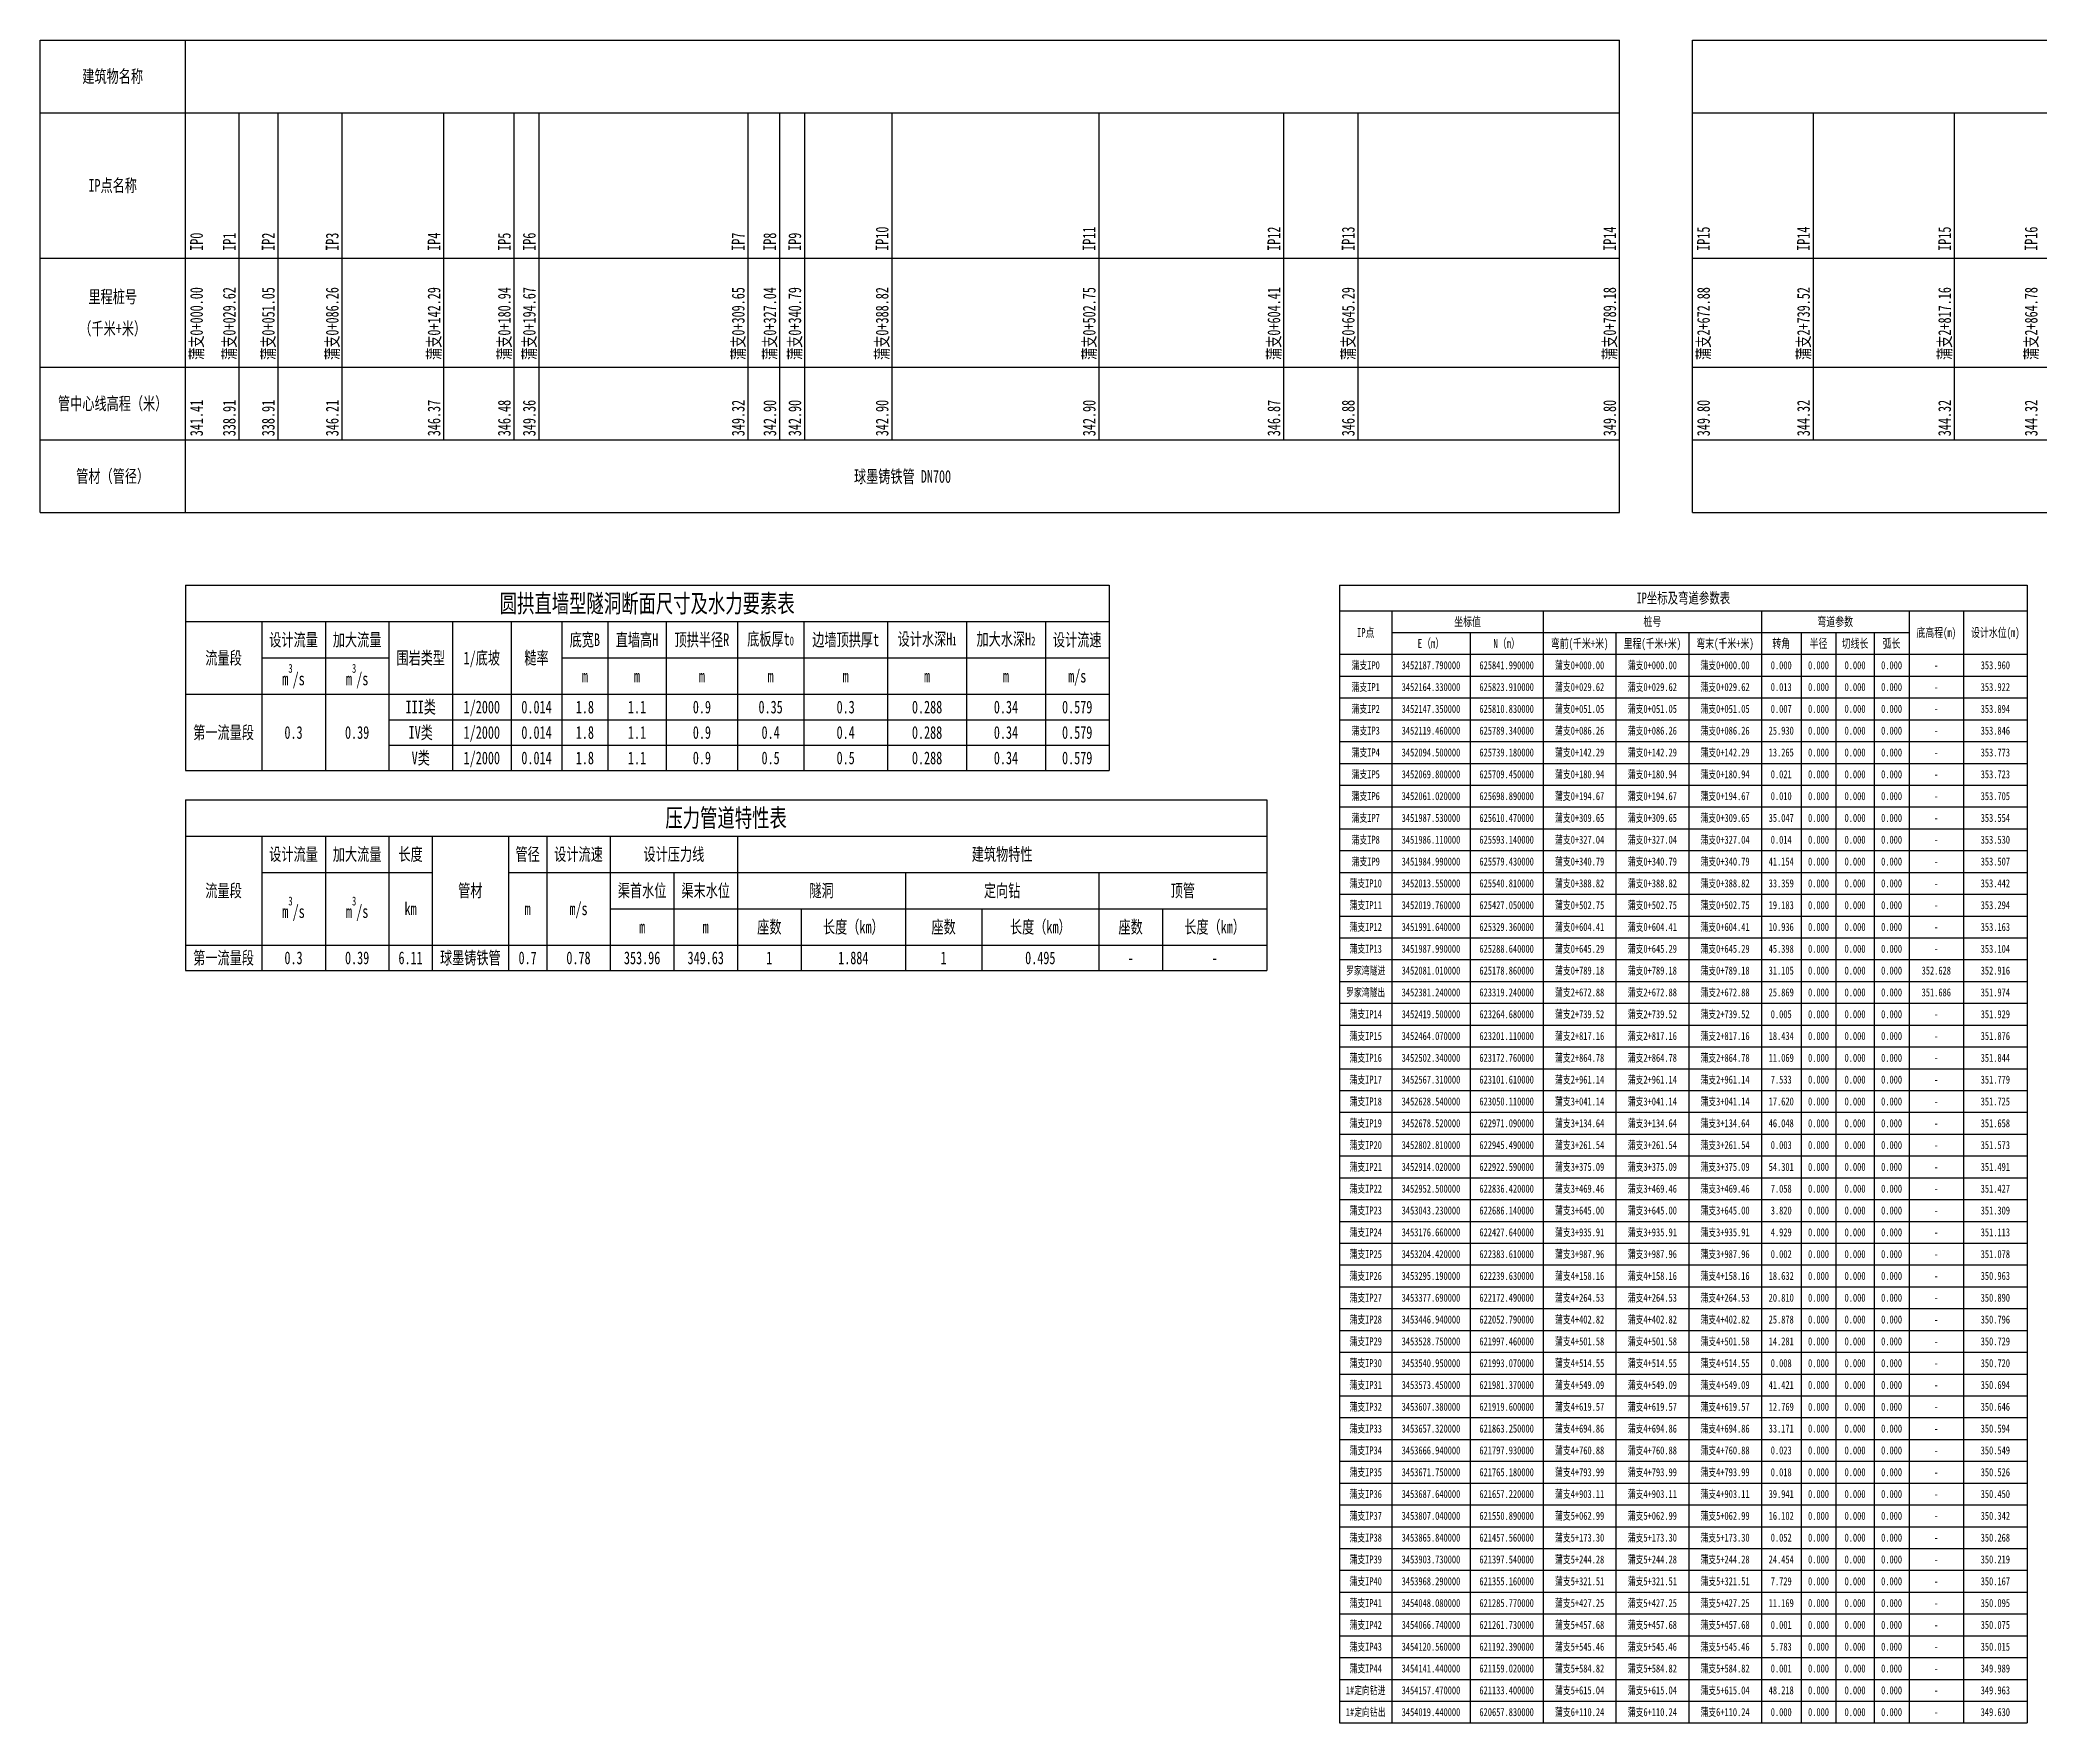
# Model space of a CAD drawing. Header units: millimetres. Extents: x -40 to 2133, y -483 to 355.
# Drawn here: x -40 to 510, y -483 to -20 of the extents above; entities that cross this region are included whole.
import ezdxf
from ezdxf.enums import TextEntityAlignment as Align

# ---------------------------------------------------------------- set-up
doc = ezdxf.new("R2010")
doc.units = ezdxf.units.MM
for name, color, linetype in [('IP坐标表', 7, 'Continuous'), ('断面汇总表', 7, 'Continuous'), ('纵断面_文字标注', 7, 'Continuous'), ('纵断面_表格线框', 7, 'Continuous')]:
    doc.layers.add(name, color=color, linetype=linetype)
doc.styles.get("Standard").update_dxf_attribs({"font": '', "width": 0.7})
doc.styles.get('Standard').set_extended_font_data('仿宋')

msp = doc.modelspace()

# ---------------------------------------------------------------- linework, layer by layer
at = {"layer": 'IP坐标表'}
for p, q in [((317.5, -170), (506.7, -170)), ((317.5, -170), (317.5, -177)), ((506.7, -170), (506.7, -177)), ((317.5, -177), (506.7, -177)), ((317.5, -177), (317.5, -189)), ((317.5, -177), (317.5, -189)), ((331.94, -177), (331.94, -189)), ((373.58, -177), (373.58, -189)), ((433.58, -177), (433.58, -189)), ((474.2, -177), (474.2, -189)), ((489.2, -177), (489.2, -189)), ((506.7, -177), (506.7, -189)), ((506.7, -177), (506.7, -189)), ((331.94, -183), (353.42, -183)), ((353.42, -183), (373.58, -183)), ((353.42, -183), (353.42, -189)), ((373.58, -183), (393.58, -183)), ((393.58, -183), (413.58, -183)), ((393.58, -183), (393.58, -189)), ((413.58, -183), (433.58, -183)), ((413.58, -183), (413.58, -189)), ((433.58, -183), (444.5, -183)), ((444.5, -183), (454.1, -183)), ((444.5, -183), (444.5, -189)), ((454.1, -183), (464.6, -183)), ((454.1, -183), (454.1, -189)), ((464.6, -183), (474.2, -183)), ((464.6, -183), (464.6, -189)), ((317.5, -189), (506.7, -189)), ((317.5, -189), (506.7, -189)), ((317.5, -189), (317.5, -483)), ((331.94, -189), (331.94, -483)), ((353.42, -189), (353.42, -483)), ((373.58, -189), (373.58, -483)), ((393.58, -189), (393.58, -483)), ((413.58, -189), (413.58, -483)), ((433.58, -189), (433.58, -483)), ((444.5, -189), (444.5, -483)), ((454.1, -189), (454.1, -483)), ((464.6, -189), (464.6, -483)), ((474.2, -189), (474.2, -483)), ((489.2, -189), (489.2, -483)), ((506.7, -189), (506.7, -483)), ((317.5, -195), (506.7, -195)), ((317.5, -201), (506.7, -201)), ((317.5, -207), (506.7, -207)), ((317.5, -213), (506.7, -213)), ((317.5, -219), (506.7, -219)), ((317.5, -225), (506.7, -225)), ((317.5, -231), (506.7, -231)), ((317.5, -237), (506.7, -237)), ((317.5, -243), (506.7, -243)), ((317.5, -249), (506.7, -249)), ((317.5, -255), (506.7, -255)), ((317.5, -261), (506.7, -261)), ((317.5, -267), (506.7, -267)), ((317.5, -273), (506.7, -273)), ((317.5, -279), (506.7, -279)), ((317.5, -285), (506.7, -285)), ((317.5, -291), (506.7, -291)), ((317.5, -297), (506.7, -297)), ((317.5, -303), (506.7, -303)), ((317.5, -309), (506.7, -309)), ((317.5, -315), (506.7, -315)), ((317.5, -321), (506.7, -321)), ((317.5, -327), (506.7, -327)), ((317.5, -333), (506.7, -333)), ((317.5, -339), (506.7, -339)), ((317.5, -345), (506.7, -345)), ((317.5, -351), (506.7, -351)), ((317.5, -357), (506.7, -357)), ((317.5, -363), (506.7, -363)), ((317.5, -369), (506.7, -369)), ((317.5, -375), (506.7, -375)), ((317.5, -381), (506.7, -381)), ((317.5, -387), (506.7, -387)), ((317.5, -393), (506.7, -393)), ((317.5, -399), (506.7, -399)), ((317.5, -405), (506.7, -405)), ((317.5, -411), (506.7, -411)), ((317.5, -417), (506.7, -417)), ((317.5, -423), (506.7, -423)), ((317.5, -429), (506.7, -429)), ((317.5, -435), (506.7, -435)), ((317.5, -441), (506.7, -441)), ((317.5, -447), (506.7, -447)), ((317.5, -453), (506.7, -453)), ((317.5, -459), (506.7, -459)), ((317.5, -465), (506.7, -465)), ((317.5, -471), (506.7, -471)), ((317.5, -477), (506.7, -477)), ((317.5, -483), (506.7, -483))]:
    msp.add_line(p, q, dxfattribs=at)
at = {"layer": '断面汇总表'}
for p, q in [((0, -170), (254.1, -170)), ((0, -170), (0, -180)), ((254.1, -170), (254.1, -180)), ((0, -180), (254.1, -180)), ((0, -180), (0, -200)), ((21, -180), (21, -200)), ((38.5, -180), (38.5, -200)), ((56, -180), (56, -200)), ((73.5, -180), (73.5, -200)), ((89.6, -180), (89.6, -200)), ((103.6, -180), (103.6, -200)), ((116.2, -180), (116.2, -200)), ((132.3, -180), (132.3, -200)), ((151.9, -180), (151.9, -200)), ((170.1, -180), (170.1, -200)), ((193.2, -180), (193.2, -200)), ((214.9, -180), (214.9, -200)), ((236.6, -180), (236.6, -200)), ((254.1, -180), (254.1, -200)), ((21, -190), (38.5, -190)), ((38.5, -190), (56, -190)), ((103.6, -190), (116.2, -190)), ((116.2, -190), (132.3, -190)), ((132.3, -190), (151.9, -190)), ((151.9, -190), (170.1, -190)), ((170.1, -190), (193.2, -190)), ((193.2, -190), (214.9, -190)), ((214.9, -190), (236.6, -190)), ((236.6, -190), (254.1, -190)), ((0, -200), (254.1, -200)), ((0, -200), (254.1, -200)), ((0, -200), (0, -221)), ((21, -200), (21, -221)), ((38.5, -200), (38.5, -221)), ((56, -200), (56, -221)), ((73.5, -200), (73.5, -221)), ((89.6, -200), (89.6, -221)), ((103.6, -200), (103.6, -221)), ((116.2, -200), (116.2, -221)), ((132.3, -200), (132.3, -221)), ((151.9, -200), (151.9, -221)), ((170.1, -200), (170.1, -221)), ((193.2, -200), (193.2, -221)), ((214.9, -200), (214.9, -221)), ((236.6, -200), (236.6, -221)), ((254.1, -200), (254.1, -221)), ((56, -207), (254.1, -207)), ((56, -214), (254.1, -214)), ((0, -221), (254.1, -221)), ((0, -229), (297.5, -229)), ((0, -229), (0, -239)), ((297.5, -229), (297.5, -239)), ((0, -239), (297.5, -239)), ((0, -239), (0, -269)), ((21, -239), (21, -249)), ((38.5, -239), (38.5, -249)), ((56, -239), (56, -249)), ((67.9, -239), (67.9, -249)), ((88.9, -239), (88.9, -249)), ((99.4, -239), (99.4, -249)), ((116.9, -239), (116.9, -249)), ((151.9, -239), (151.9, -249)), ((297.5, -239), (297.5, -269)), ((21, -249), (67.9, -249)), ((21, -249), (21, -259)), ((38.5, -249), (38.5, -259)), ((56, -249), (56, -259)), ((67.9, -249), (67.9, -259)), ((88.9, -249), (297.5, -249)), ((88.9, -249), (88.9, -259)), ((99.4, -249), (99.4, -259)), ((116.9, -249), (116.9, -259)), ((134.4, -249), (134.4, -259)), ((151.9, -249), (151.9, -259)), ((198.1, -249), (198.1, -259)), ((251.3, -249), (251.3, -259)), ((21, -259), (21, -269)), ((38.5, -259), (38.5, -269)), ((56, -259), (56, -269)), ((67.9, -259), (67.9, -269)), ((88.9, -259), (88.9, -269)), ((99.4, -259), (99.4, -269)), ((116.9, -259), (297.5, -259)), ((116.9, -259), (116.9, -269)), ((134.4, -259), (134.4, -269)), ((151.9, -259), (151.9, -269)), ((169.4, -259), (169.4, -269)), ((198.1, -259), (198.1, -269)), ((219.1, -259), (219.1, -269)), ((251.3, -259), (251.3, -269)), ((268.8, -259), (268.8, -269)), ((0, -269), (297.5, -269)), ((0, -269), (297.5, -269)), ((0, -269), (0, -276)), ((21, -269), (21, -276)), ((38.5, -269), (38.5, -276)), ((56, -269), (56, -276)), ((67.9, -269), (67.9, -276)), ((88.9, -269), (88.9, -276)), ((99.4, -269), (99.4, -276)), ((116.9, -269), (116.9, -276)), ((134.4, -269), (134.4, -276)), ((151.9, -269), (151.9, -276)), ((169.4, -269), (169.4, -276)), ((198.1, -269), (198.1, -276)), ((219.1, -269), (219.1, -276)), ((251.3, -269), (251.3, -276)), ((268.8, -269), (268.8, -276)), ((297.5, -269), (297.5, -276)), ((0, -276), (297.5, -276))]:
    msp.add_line(p, q, dxfattribs=at)
at = {"layer": '纵断面_表格线框'}
for p, q in [((-40, -20), (0, -20)), ((-40, -150), (-40, -20)), ((0, -150), (0, -20)), ((0, -150), (0, -20)), ((0, -20), (394.59, -20)), ((394.59, -150), (394.59, -20)), ((414.59, -150), (414.59, -20)), ((414.59, -20), (2133.27, -20)), ((-40, -40), (0, -40)), ((0, -40), (394.59, -40)), ((14.81, -130), (14.81, -40)), ((25.53, -130), (25.53, -40)), ((43.13, -130), (43.13, -40)), ((71.14, -130), (71.14, -40)), ((90.47, -130), (90.47, -40)), ((97.34, -130), (97.34, -40)), ((154.82, -130), (154.82, -40)), ((163.52, -130), (163.52, -40)), ((170.4, -130), (170.4, -40)), ((194.41, -130), (194.41, -40)), ((251.38, -130), (251.38, -40)), ((302.2, -130), (302.2, -40)), ((322.65, -130), (322.65, -40)), ((414.59, -40), (2133.27, -40)), ((447.91, -130), (447.91, -40)), ((486.73, -130), (486.73, -40)), ((-40, -80), (0, -80)), ((0, -80), (394.59, -80)), ((414.59, -80), (2133.27, -80)), ((-40, -110), (0, -110)), ((0, -110), (394.59, -110)), ((414.59, -110), (2133.27, -110)), ((-40, -130), (0, -130)), ((0, -130), (394.59, -130)), ((414.59, -130), (2133.27, -130)), ((-40, -150), (0, -150)), ((0, -150), (394.59, -150)), ((414.59, -150), (2133.27, -150))]:
    msp.add_line(p, q, dxfattribs=at)

# ---------------------------------------------------------------- texts
at = {"layer": 'IP坐标表', "width": 0.7}
for s, height, p in [('IP坐标及弯道参数表', 3, (412.1, -173.5)), ('IP点', 2.5, (324.72, -183)), ('坐标值', 2.5, (352.76, -180)), ('桩号', 2.5, (403.58, -180)), ('弯道参数', 2.5, (453.89, -180)), ('底高程(m)', 2.5, (481.7, -183)), ('设计水位(m)', 2.5, (497.95, -183)), ('E（m）', 2.5, (342.68, -186)), ('N（m）', 2.5, (363.5, -186)), ('弯前(千米+米)', 2.5, (383.58, -186)), ('里程(千米+米)', 2.5, (403.58, -186)), ('弯末(千米+米)', 2.5, (423.58, -186)), ('转角', 2.5, (439.04, -186)), ('半径', 2.5, (449.3, -186)), ('切线长', 2.5, (459.35, -186)), ('弧长', 2.5, (469.4, -186)), ('蒲支IP0', 2.2, (324.72, -192)), ('3452187.790000', 2.2, (342.68, -192)), ('625841.990000', 2.2, (363.5, -192)), ('蒲支0+000.00', 2.2, (383.58, -192)), ('蒲支0+000.00', 2.2, (403.58, -192)), ('蒲支0+000.00', 2.2, (423.58, -192)), ('0.000', 2.2, (439.04, -192)), ('0.000', 2.2, (449.3, -192)), ('0.000', 2.2, (459.35, -192)), ('0.000', 2.2, (469.4, -192)), ('-', 2.2, (481.7, -192)), ('353.960', 2.2, (497.95, -192)), ('蒲支IP1', 2.2, (324.72, -198)), ('3452164.330000', 2.2, (342.68, -198)), ('625823.910000', 2.2, (363.5, -198)), ('蒲支0+029.62', 2.2, (383.58, -198)), ('蒲支0+029.62', 2.2, (403.58, -198)), ('蒲支0+029.62', 2.2, (423.58, -198)), ('0.013', 2.2, (439.04, -198)), ('0.000', 2.2, (449.3, -198)), ('0.000', 2.2, (459.35, -198)), ('0.000', 2.2, (469.4, -198)), ('353.922', 2.2, (497.95, -198)), ('蒲支IP2', 2.2, (324.72, -204)), ('3452147.350000', 2.2, (342.68, -204)), ('625810.830000', 2.2, (363.5, -204)), ('蒲支0+051.05', 2.2, (383.58, -204)), ('蒲支0+051.05', 2.2, (403.58, -204)), ('蒲支0+051.05', 2.2, (423.58, -204)), ('0.007', 2.2, (439.04, -204)), ('0.000', 2.2, (449.3, -204)), ('0.000', 2.2, (459.35, -204)), ('0.000', 2.2, (469.4, -204)), ('-', 2.2, (481.7, -198)), ('353.894', 2.2, (497.95, -204)), ('蒲支IP3', 2.2, (324.72, -210)), ('3452119.460000', 2.2, (342.68, -210)), ('625789.340000', 2.2, (363.5, -210)), ('蒲支0+086.26', 2.2, (383.58, -210)), ('蒲支0+086.26', 2.2, (403.58, -210)), ('蒲支0+086.26', 2.2, (423.58, -210)), ('25.930', 2.2, (439.04, -210)), ('0.000', 2.2, (449.3, -210)), ('0.000', 2.2, (459.35, -210)), ('0.000', 2.2, (469.4, -210)), ('-', 2.2, (481.7, -204)), ('353.846', 2.2, (497.95, -210)), ('蒲支IP4', 2.2, (324.72, -216)), ('蒲支0+142.29', 2.2, (383.58, -216)), ('蒲支0+142.29', 2.2, (403.58, -216)), ('蒲支0+142.29', 2.2, (423.58, -216)), ('-', 2.2, (481.7, -210)), ('3452094.500000', 2.2, (342.68, -216)), ('625739.180000', 2.2, (363.5, -216)), ('13.265', 2.2, (439.04, -216)), ('0.000', 2.2, (449.3, -216)), ('0.000', 2.2, (459.35, -216)), ('0.000', 2.2, (469.4, -216)), ('-', 2.2, (481.7, -216)), ('353.773', 2.2, (497.95, -216)), ('蒲支IP5', 2.2, (324.72, -222)), ('3452069.800000', 2.2, (342.68, -222)), ('625709.450000', 2.2, (363.5, -222)), ('蒲支0+180.94', 2.2, (383.58, -222)), ('蒲支0+180.94', 2.2, (403.58, -222)), ('蒲支0+180.94', 2.2, (423.58, -222)), ('0.021', 2.2, (439.04, -222)), ('0.000', 2.2, (449.3, -222)), ('0.000', 2.2, (459.35, -222)), ('0.000', 2.2, (469.4, -222)), ('-', 2.2, (481.7, -222)), ('353.723', 2.2, (497.95, -222)), ('蒲支IP6', 2.2, (324.72, -228)), ('3452061.020000', 2.2, (342.68, -228)), ('625698.890000', 2.2, (363.5, -228)), ('蒲支0+194.67', 2.2, (383.58, -228)), ('蒲支0+194.67', 2.2, (403.58, -228)), ('蒲支0+194.67', 2.2, (423.58, -228)), ('0.010', 2.2, (439.04, -228)), ('0.000', 2.2, (449.3, -228)), ('0.000', 2.2, (459.35, -228)), ('0.000', 2.2, (469.4, -228)), ('-', 2.2, (481.7, -228)), ('353.705', 2.2, (497.95, -228)), ('蒲支IP7', 2.2, (324.72, -234)), ('3451987.530000', 2.2, (342.68, -234)), ('625610.470000', 2.2, (363.5, -234)), ('蒲支0+309.65', 2.2, (383.58, -234)), ('蒲支0+309.65', 2.2, (403.58, -234)), ('蒲支0+309.65', 2.2, (423.58, -234)), ('35.047', 2.2, (439.04, -234)), ('0.000', 2.2, (449.3, -234)), ('0.000', 2.2, (459.35, -234)), ('0.000', 2.2, (469.4, -234)), ('-', 2.2, (481.7, -234)), ('353.554', 2.2, (497.95, -234)), ('蒲支IP8', 2.2, (324.72, -240)), ('3451986.110000', 2.2, (342.68, -240)), ('625593.140000', 2.2, (363.5, -240)), ('蒲支0+327.04', 2.2, (383.58, -240)), ('蒲支0+327.04', 2.2, (403.58, -240)), ('蒲支0+327.04', 2.2, (423.58, -240)), ('0.014', 2.2, (439.04, -240)), ('0.000', 2.2, (449.3, -240)), ('0.000', 2.2, (459.35, -240)), ('0.000', 2.2, (469.4, -240)), ('-', 2.2, (481.7, -240)), ('353.530', 2.2, (497.95, -240)), ('蒲支IP9', 2.2, (324.72, -246)), ('3451984.990000', 2.2, (342.68, -246)), ('625579.430000', 2.2, (363.5, -246)), ('蒲支0+340.79', 2.2, (383.58, -246)), ('蒲支0+340.79', 2.2, (403.58, -246)), ('蒲支0+340.79', 2.2, (423.58, -246)), ('41.154', 2.2, (439.04, -246)), ('0.000', 2.2, (449.3, -246)), ('0.000', 2.2, (459.35, -246)), ('0.000', 2.2, (469.4, -246)), ('-', 2.2, (481.7, -246)), ('353.507', 2.2, (497.95, -246)), ('蒲支IP10', 2.2, (324.72, -252)), ('3452013.550000', 2.2, (342.68, -252)), ('625540.810000', 2.2, (363.5, -252)), ('蒲支0+388.82', 2.2, (383.58, -252)), ('蒲支0+388.82', 2.2, (403.58, -252)), ('蒲支0+388.82', 2.2, (423.58, -252)), ('33.359', 2.2, (439.04, -252)), ('0.000', 2.2, (449.3, -252)), ('0.000', 2.2, (459.35, -252)), ('0.000', 2.2, (469.4, -252)), ('-', 2.2, (481.7, -252)), ('353.442', 2.2, (497.95, -252)), ('蒲支IP11', 2.2, (324.72, -258)), ('3452019.760000', 2.2, (342.68, -258)), ('625427.050000', 2.2, (363.5, -258)), ('蒲支0+502.75', 2.2, (383.58, -258)), ('蒲支0+502.75', 2.2, (403.58, -258)), ('蒲支0+502.75', 2.2, (423.58, -258)), ('19.183', 2.2, (439.04, -258)), ('0.000', 2.2, (449.3, -258)), ('0.000', 2.2, (459.35, -258)), ('0.000', 2.2, (469.4, -258)), ('-', 2.2, (481.7, -258)), ('353.294', 2.2, (497.95, -258)), ('蒲支IP12', 2.2, (324.72, -264)), ('3451991.640000', 2.2, (342.68, -264)), ('625329.360000', 2.2, (363.5, -264)), ('蒲支0+604.41', 2.2, (383.58, -264)), ('蒲支0+604.41', 2.2, (403.58, -264)), ('蒲支0+604.41', 2.2, (423.58, -264)), ('10.936', 2.2, (439.04, -264)), ('0.000', 2.2, (449.3, -264)), ('0.000', 2.2, (459.35, -264)), ('0.000', 2.2, (469.4, -264)), ('353.163', 2.2, (497.95, -264)), ('蒲支IP13', 2.2, (324.72, -270)), ('3451987.990000', 2.2, (342.68, -270)), ('625288.640000', 2.2, (363.5, -270)), ('蒲支0+645.29', 2.2, (383.58, -270)), ('蒲支0+645.29', 2.2, (403.58, -270)), ('蒲支0+645.29', 2.2, (423.58, -270)), ('45.398', 2.2, (439.04, -270)), ('0.000', 2.2, (449.3, -270)), ('0.000', 2.2, (459.35, -270)), ('0.000', 2.2, (469.4, -270)), ('-', 2.2, (481.7, -264)), ('353.104', 2.2, (497.95, -270)), ('罗家湾隧进', 2.2, (324.72, -276)), ('3452081.010000', 2.2, (342.68, -276)), ('625178.860000', 2.2, (363.5, -276)), ('蒲支0+789.18', 2.2, (383.58, -276)), ('蒲支0+789.18', 2.2, (403.58, -276)), ('蒲支0+789.18', 2.2, (423.58, -276)), ('31.105', 2.2, (439.04, -276)), ('0.000', 2.2, (449.3, -276)), ('0.000', 2.2, (459.35, -276)), ('0.000', 2.2, (469.4, -276)), ('352.628', 2.2, (481.7, -276)), ('-', 2.2, (481.7, -270)), ('352.916', 2.2, (497.95, -276)), ('罗家湾隧出', 2.2, (324.72, -282)), ('蒲支2+672.88', 2.2, (383.58, -282)), ('蒲支2+672.88', 2.2, (403.58, -282)), ('蒲支2+672.88', 2.2, (423.58, -282)), ('3452381.240000', 2.2, (342.68, -282)), ('623319.240000', 2.2, (363.5, -282)), ('25.869', 2.2, (439.04, -282)), ('0.000', 2.2, (449.3, -282)), ('0.000', 2.2, (459.35, -282)), ('0.000', 2.2, (469.4, -282)), ('351.686', 2.2, (481.7, -282)), ('351.974', 2.2, (497.95, -282)), ('蒲支IP14', 2.2, (324.72, -288)), ('3452419.500000', 2.2, (342.68, -288)), ('623264.680000', 2.2, (363.5, -288)), ('蒲支2+739.52', 2.2, (383.58, -288)), ('蒲支2+739.52', 2.2, (403.58, -288)), ('蒲支2+739.52', 2.2, (423.58, -288)), ('0.005', 2.2, (439.04, -288)), ('0.000', 2.2, (449.3, -288)), ('0.000', 2.2, (459.35, -288)), ('0.000', 2.2, (469.4, -288)), ('-', 2.2, (481.7, -288)), ('351.929', 2.2, (497.95, -288)), ('蒲支IP15', 2.2, (324.72, -294)), ('3452464.070000', 2.2, (342.68, -294)), ('623201.110000', 2.2, (363.5, -294)), ('蒲支2+817.16', 2.2, (383.58, -294)), ('蒲支2+817.16', 2.2, (403.58, -294)), ('蒲支2+817.16', 2.2, (423.58, -294)), ('18.434', 2.2, (439.04, -294)), ('0.000', 2.2, (449.3, -294)), ('0.000', 2.2, (459.35, -294)), ('0.000', 2.2, (469.4, -294)), ('-', 2.2, (481.7, -294)), ('351.876', 2.2, (497.95, -294)), ('蒲支IP16', 2.2, (324.72, -300)), ('3452502.340000', 2.2, (342.68, -300)), ('623172.760000', 2.2, (363.5, -300)), ('蒲支2+864.78', 2.2, (383.58, -300)), ('蒲支2+864.78', 2.2, (403.58, -300)), ('蒲支2+864.78', 2.2, (423.58, -300)), ('11.069', 2.2, (439.04, -300)), ('0.000', 2.2, (449.3, -300)), ('0.000', 2.2, (459.35, -300)), ('0.000', 2.2, (469.4, -300)), ('-', 2.2, (481.7, -300)), ('351.844', 2.2, (497.95, -300)), ('蒲支IP17', 2.2, (324.72, -306)), ('3452567.310000', 2.2, (342.68, -306)), ('623101.610000', 2.2, (363.5, -306)), ('蒲支2+961.14', 2.2, (383.58, -306)), ('蒲支2+961.14', 2.2, (403.58, -306)), ('蒲支2+961.14', 2.2, (423.58, -306)), ('7.533', 2.2, (439.04, -306)), ('0.000', 2.2, (449.3, -306)), ('0.000', 2.2, (459.35, -306)), ('0.000', 2.2, (469.4, -306)), ('-', 2.2, (481.7, -306)), ('351.779', 2.2, (497.95, -306)), ('蒲支IP18', 2.2, (324.72, -312)), ('3452628.540000', 2.2, (342.68, -312)), ('623050.110000', 2.2, (363.5, -312)), ('蒲支3+041.14', 2.2, (383.58, -312)), ('蒲支3+041.14', 2.2, (403.58, -312)), ('蒲支3+041.14', 2.2, (423.58, -312)), ('17.620', 2.2, (439.04, -312)), ('0.000', 2.2, (449.3, -312)), ('0.000', 2.2, (459.35, -312)), ('0.000', 2.2, (469.4, -312)), ('-', 2.2, (481.7, -312)), ('351.725', 2.2, (497.95, -312)), ('蒲支IP19', 2.2, (324.72, -318)), ('3452678.520000', 2.2, (342.68, -318)), ('622971.090000', 2.2, (363.5, -318)), ('蒲支3+134.64', 2.2, (383.58, -318)), ('蒲支3+134.64', 2.2, (403.58, -318)), ('蒲支3+134.64', 2.2, (423.58, -318)), ('46.048', 2.2, (439.04, -318)), ('0.000', 2.2, (449.3, -318)), ('0.000', 2.2, (459.35, -318)), ('0.000', 2.2, (469.4, -318)), ('-', 2.2, (481.7, -318)), ('351.658', 2.2, (497.95, -318)), ('蒲支IP20', 2.2, (324.72, -324)), ('3452802.810000', 2.2, (342.68, -324)), ('622945.490000', 2.2, (363.5, -324)), ('蒲支3+261.54', 2.2, (383.58, -324)), ('蒲支3+261.54', 2.2, (403.58, -324)), ('蒲支3+261.54', 2.2, (423.58, -324)), ('0.003', 2.2, (439.04, -324)), ('0.000', 2.2, (449.3, -324)), ('0.000', 2.2, (459.35, -324)), ('0.000', 2.2, (469.4, -324)), ('-', 2.2, (481.7, -324)), ('351.573', 2.2, (497.95, -324)), ('蒲支IP21', 2.2, (324.72, -330)), ('3452914.020000', 2.2, (342.68, -330)), ('622922.590000', 2.2, (363.5, -330)), ('蒲支3+375.09', 2.2, (383.58, -330)), ('蒲支3+375.09', 2.2, (403.58, -330)), ('蒲支3+375.09', 2.2, (423.58, -330)), ('54.301', 2.2, (439.04, -330)), ('0.000', 2.2, (449.3, -330)), ('0.000', 2.2, (459.35, -330)), ('0.000', 2.2, (469.4, -330)), ('351.491', 2.2, (497.95, -330)), ('蒲支IP22', 2.2, (324.72, -336)), ('3452952.500000', 2.2, (342.68, -336)), ('622836.420000', 2.2, (363.5, -336)), ('蒲支3+469.46', 2.2, (383.58, -336)), ('蒲支3+469.46', 2.2, (403.58, -336)), ('蒲支3+469.46', 2.2, (423.58, -336)), ('7.058', 2.2, (439.04, -336)), ('0.000', 2.2, (449.3, -336)), ('0.000', 2.2, (459.35, -336)), ('0.000', 2.2, (469.4, -336)), ('-', 2.2, (481.7, -330)), ('351.427', 2.2, (497.95, -336)), ('蒲支IP23', 2.2, (324.72, -342)), ('3453043.230000', 2.2, (342.68, -342)), ('622686.140000', 2.2, (363.5, -342)), ('蒲支3+645.00', 2.2, (383.58, -342)), ('蒲支3+645.00', 2.2, (403.58, -342)), ('蒲支3+645.00', 2.2, (423.58, -342)), ('3.820', 2.2, (439.04, -342)), ('0.000', 2.2, (449.3, -342)), ('0.000', 2.2, (459.35, -342)), ('0.000', 2.2, (469.4, -342)), ('-', 2.2, (481.7, -336)), ('351.309', 2.2, (497.95, -342)), ('蒲支IP24', 2.2, (324.72, -348)), ('蒲支3+935.91', 2.2, (383.58, -348)), ('蒲支3+935.91', 2.2, (403.58, -348)), ('蒲支3+935.91', 2.2, (423.58, -348)), ('-', 2.2, (481.7, -342)), ('3453176.660000', 2.2, (342.68, -348)), ('622427.640000', 2.2, (363.5, -348)), ('4.929', 2.2, (439.04, -348)), ('0.000', 2.2, (449.3, -348)), ('0.000', 2.2, (459.35, -348)), ('0.000', 2.2, (469.4, -348)), ('-', 2.2, (481.7, -348)), ('351.113', 2.2, (497.95, -348)), ('蒲支IP25', 2.2, (324.72, -354)), ('3453204.420000', 2.2, (342.68, -354)), ('622383.610000', 2.2, (363.5, -354)), ('蒲支3+987.96', 2.2, (383.58, -354)), ('蒲支3+987.96', 2.2, (403.58, -354)), ('蒲支3+987.96', 2.2, (423.58, -354)), ('0.002', 2.2, (439.04, -354)), ('0.000', 2.2, (449.3, -354)), ('0.000', 2.2, (459.35, -354)), ('0.000', 2.2, (469.4, -354)), ('-', 2.2, (481.7, -354)), ('351.078', 2.2, (497.95, -354)), ('蒲支IP26', 2.2, (324.72, -360)), ('3453295.190000', 2.2, (342.68, -360)), ('622239.630000', 2.2, (363.5, -360)), ('蒲支4+158.16', 2.2, (383.58, -360)), ('蒲支4+158.16', 2.2, (403.58, -360)), ('蒲支4+158.16', 2.2, (423.58, -360)), ('18.632', 2.2, (439.04, -360)), ('0.000', 2.2, (449.3, -360)), ('0.000', 2.2, (459.35, -360)), ('0.000', 2.2, (469.4, -360)), ('-', 2.2, (481.7, -360)), ('350.963', 2.2, (497.95, -360)), ('蒲支IP27', 2.2, (324.72, -366)), ('3453377.690000', 2.2, (342.68, -366)), ('622172.490000', 2.2, (363.5, -366)), ('蒲支4+264.53', 2.2, (383.58, -366)), ('蒲支4+264.53', 2.2, (403.58, -366)), ('蒲支4+264.53', 2.2, (423.58, -366)), ('20.810', 2.2, (439.04, -366)), ('0.000', 2.2, (449.3, -366)), ('0.000', 2.2, (459.35, -366)), ('0.000', 2.2, (469.4, -366)), ('-', 2.2, (481.7, -366)), ('350.890', 2.2, (497.95, -366)), ('蒲支IP28', 2.2, (324.72, -372)), ('3453446.940000', 2.2, (342.68, -372)), ('622052.790000', 2.2, (363.5, -372)), ('蒲支4+402.82', 2.2, (383.58, -372)), ('蒲支4+402.82', 2.2, (403.58, -372)), ('蒲支4+402.82', 2.2, (423.58, -372)), ('25.878', 2.2, (439.04, -372)), ('0.000', 2.2, (449.3, -372)), ('0.000', 2.2, (459.35, -372)), ('0.000', 2.2, (469.4, -372)), ('-', 2.2, (481.7, -372)), ('350.796', 2.2, (497.95, -372)), ('蒲支IP29', 2.2, (324.72, -378)), ('3453528.750000', 2.2, (342.68, -378)), ('621997.460000', 2.2, (363.5, -378)), ('蒲支4+501.58', 2.2, (383.58, -378)), ('蒲支4+501.58', 2.2, (403.58, -378)), ('蒲支4+501.58', 2.2, (423.58, -378)), ('14.281', 2.2, (439.04, -378)), ('0.000', 2.2, (449.3, -378)), ('0.000', 2.2, (459.35, -378)), ('0.000', 2.2, (469.4, -378)), ('-', 2.2, (481.7, -378)), ('350.729', 2.2, (497.95, -378)), ('蒲支IP30', 2.2, (324.72, -384)), ('3453540.950000', 2.2, (342.68, -384)), ('621993.070000', 2.2, (363.5, -384)), ('蒲支4+514.55', 2.2, (383.58, -384)), ('蒲支4+514.55', 2.2, (403.58, -384)), ('蒲支4+514.55', 2.2, (423.58, -384)), ('0.008', 2.2, (439.04, -384)), ('0.000', 2.2, (449.3, -384)), ('0.000', 2.2, (459.35, -384)), ('0.000', 2.2, (469.4, -384)), ('-', 2.2, (481.7, -384)), ('350.720', 2.2, (497.95, -384)), ('蒲支IP31', 2.2, (324.72, -390)), ('3453573.450000', 2.2, (342.68, -390)), ('621981.370000', 2.2, (363.5, -390)), ('蒲支4+549.09', 2.2, (383.58, -390)), ('蒲支4+549.09', 2.2, (403.58, -390)), ('蒲支4+549.09', 2.2, (423.58, -390)), ('41.421', 2.2, (439.04, -390)), ('0.000', 2.2, (449.3, -390)), ('0.000', 2.2, (459.35, -390)), ('0.000', 2.2, (469.4, -390)), ('-', 2.2, (481.7, -390)), ('350.694', 2.2, (497.95, -390)), ('蒲支IP32', 2.2, (324.72, -396)), ('3453607.380000', 2.2, (342.68, -396)), ('621919.600000', 2.2, (363.5, -396)), ('蒲支4+619.57', 2.2, (383.58, -396)), ('蒲支4+619.57', 2.2, (403.58, -396)), ('蒲支4+619.57', 2.2, (423.58, -396)), ('12.769', 2.2, (439.04, -396)), ('0.000', 2.2, (449.3, -396)), ('0.000', 2.2, (459.35, -396)), ('0.000', 2.2, (469.4, -396)), ('-', 2.2, (481.7, -396)), ('350.646', 2.2, (497.95, -396)), ('蒲支IP33', 2.2, (324.72, -402)), ('3453657.320000', 2.2, (342.68, -402)), ('621863.250000', 2.2, (363.5, -402)), ('蒲支4+694.86', 2.2, (383.58, -402)), ('蒲支4+694.86', 2.2, (403.58, -402)), ('蒲支4+694.86', 2.2, (423.58, -402)), ('33.171', 2.2, (439.04, -402)), ('0.000', 2.2, (449.3, -402)), ('0.000', 2.2, (459.35, -402)), ('0.000', 2.2, (469.4, -402)), ('350.594', 2.2, (497.95, -402)), ('蒲支IP34', 2.2, (324.72, -408)), ('3453666.940000', 2.2, (342.68, -408)), ('621797.930000', 2.2, (363.5, -408)), ('蒲支4+760.88', 2.2, (383.58, -408)), ('蒲支4+760.88', 2.2, (403.58, -408)), ('蒲支4+760.88', 2.2, (423.58, -408)), ('0.023', 2.2, (439.04, -408)), ('0.000', 2.2, (449.3, -408)), ('0.000', 2.2, (459.35, -408)), ('0.000', 2.2, (469.4, -408)), ('-', 2.2, (481.7, -402)), ('350.549', 2.2, (497.95, -408)), ('蒲支IP35', 2.2, (324.72, -414)), ('蒲支4+793.99', 2.2, (383.58, -414)), ('蒲支4+793.99', 2.2, (403.58, -414)), ('蒲支4+793.99', 2.2, (423.58, -414)), ('-', 2.2, (481.7, -408)), ('3453671.750000', 2.2, (342.68, -414)), ('621765.180000', 2.2, (363.5, -414)), ('0.018', 2.2, (439.04, -414)), ('0.000', 2.2, (449.3, -414)), ('0.000', 2.2, (459.35, -414)), ('0.000', 2.2, (469.4, -414)), ('-', 2.2, (481.7, -414)), ('350.526', 2.2, (497.95, -414)), ('蒲支IP36', 2.2, (324.72, -420)), ('3453687.640000', 2.2, (342.68, -420)), ('621657.220000', 2.2, (363.5, -420)), ('蒲支4+903.11', 2.2, (383.58, -420)), ('蒲支4+903.11', 2.2, (403.58, -420)), ('蒲支4+903.11', 2.2, (423.58, -420)), ('39.941', 2.2, (439.04, -420)), ('0.000', 2.2, (449.3, -420)), ('0.000', 2.2, (459.35, -420)), ('0.000', 2.2, (469.4, -420)), ('-', 2.2, (481.7, -420)), ('350.450', 2.2, (497.95, -420)), ('蒲支IP37', 2.2, (324.72, -426)), ('3453807.040000', 2.2, (342.68, -426)), ('621550.890000', 2.2, (363.5, -426)), ('蒲支5+062.99', 2.2, (383.58, -426)), ('蒲支5+062.99', 2.2, (403.58, -426)), ('蒲支5+062.99', 2.2, (423.58, -426)), ('16.102', 2.2, (439.04, -426)), ('0.000', 2.2, (449.3, -426)), ('0.000', 2.2, (459.35, -426)), ('0.000', 2.2, (469.4, -426)), ('-', 2.2, (481.7, -426)), ('350.342', 2.2, (497.95, -426)), ('蒲支IP38', 2.2, (324.72, -432)), ('3453865.840000', 2.2, (342.68, -432)), ('621457.560000', 2.2, (363.5, -432)), ('蒲支5+173.30', 2.2, (383.58, -432)), ('蒲支5+173.30', 2.2, (403.58, -432)), ('蒲支5+173.30', 2.2, (423.58, -432)), ('0.052', 2.2, (439.04, -432)), ('0.000', 2.2, (449.3, -432)), ('0.000', 2.2, (459.35, -432)), ('0.000', 2.2, (469.4, -432)), ('-', 2.2, (481.7, -432)), ('350.268', 2.2, (497.95, -432)), ('蒲支IP39', 2.2, (324.72, -438)), ('3453903.730000', 2.2, (342.68, -438)), ('621397.540000', 2.2, (363.5, -438)), ('蒲支5+244.28', 2.2, (383.58, -438)), ('蒲支5+244.28', 2.2, (403.58, -438)), ('蒲支5+244.28', 2.2, (423.58, -438)), ('24.454', 2.2, (439.04, -438)), ('0.000', 2.2, (449.3, -438)), ('0.000', 2.2, (459.35, -438)), ('0.000', 2.2, (469.4, -438)), ('-', 2.2, (481.7, -438)), ('350.219', 2.2, (497.95, -438)), ('蒲支IP40', 2.2, (324.72, -444)), ('3453968.290000', 2.2, (342.68, -444)), ('621355.160000', 2.2, (363.5, -444)), ('蒲支5+321.51', 2.2, (383.58, -444)), ('蒲支5+321.51', 2.2, (403.58, -444)), ('蒲支5+321.51', 2.2, (423.58, -444)), ('7.729', 2.2, (439.04, -444)), ('0.000', 2.2, (449.3, -444)), ('0.000', 2.2, (459.35, -444)), ('0.000', 2.2, (469.4, -444)), ('-', 2.2, (481.7, -444)), ('350.167', 2.2, (497.95, -444)), ('蒲支IP41', 2.2, (324.72, -450)), ('3454048.080000', 2.2, (342.68, -450)), ('621285.770000', 2.2, (363.5, -450)), ('蒲支5+427.25', 2.2, (383.58, -450)), ('蒲支5+427.25', 2.2, (403.58, -450)), ('蒲支5+427.25', 2.2, (423.58, -450)), ('11.169', 2.2, (439.04, -450)), ('0.000', 2.2, (449.3, -450)), ('0.000', 2.2, (459.35, -450)), ('0.000', 2.2, (469.4, -450)), ('-', 2.2, (481.7, -450)), ('350.095', 2.2, (497.95, -450)), ('蒲支IP42', 2.2, (324.72, -456)), ('3454066.740000', 2.2, (342.68, -456)), ('621261.730000', 2.2, (363.5, -456)), ('蒲支5+457.68', 2.2, (383.58, -456)), ('蒲支5+457.68', 2.2, (403.58, -456)), ('蒲支5+457.68', 2.2, (423.58, -456)), ('0.001', 2.2, (439.04, -456)), ('0.000', 2.2, (449.3, -456)), ('0.000', 2.2, (459.35, -456)), ('0.000', 2.2, (469.4, -456)), ('-', 2.2, (481.7, -456)), ('350.075', 2.2, (497.95, -456)), ('蒲支IP43', 2.2, (324.72, -462)), ('3454120.560000', 2.2, (342.68, -462)), ('621192.390000', 2.2, (363.5, -462)), ('蒲支5+545.46', 2.2, (383.58, -462)), ('蒲支5+545.46', 2.2, (403.58, -462)), ('蒲支5+545.46', 2.2, (423.58, -462)), ('5.783', 2.2, (439.04, -462)), ('0.000', 2.2, (449.3, -462)), ('0.000', 2.2, (459.35, -462)), ('0.000', 2.2, (469.4, -462)), ('-', 2.2, (481.7, -462)), ('350.015', 2.2, (497.95, -462)), ('蒲支IP44', 2.2, (324.72, -468)), ('3454141.440000', 2.2, (342.68, -468)), ('621159.020000', 2.2, (363.5, -468)), ('蒲支5+584.82', 2.2, (383.58, -468)), ('蒲支5+584.82', 2.2, (403.58, -468)), ('蒲支5+584.82', 2.2, (423.58, -468)), ('0.001', 2.2, (439.04, -468)), ('0.000', 2.2, (449.3, -468)), ('0.000', 2.2, (459.35, -468)), ('0.000', 2.2, (469.4, -468)), ('349.989', 2.2, (497.95, -468)), ('1#定向钻进', 2.2, (324.72, -474)), ('3454157.470000', 2.2, (342.68, -474)), ('621133.400000', 2.2, (363.5, -474)), ('蒲支5+615.04', 2.2, (383.58, -474)), ('蒲支5+615.04', 2.2, (403.58, -474)), ('蒲支5+615.04', 2.2, (423.58, -474)), ('48.218', 2.2, (439.04, -474)), ('0.000', 2.2, (449.3, -474)), ('0.000', 2.2, (459.35, -474)), ('0.000', 2.2, (469.4, -474)), ('-', 2.2, (481.7, -468)), ('349.963', 2.2, (497.95, -474)), ('1#定向钻出', 2.2, (324.72, -480)), ('蒲支6+110.24', 2.2, (383.58, -480)), ('蒲支6+110.24', 2.2, (403.58, -480)), ('蒲支6+110.24', 2.2, (423.58, -480)), ('-', 2.2, (481.7, -474)), ('3454019.440000', 2.2, (342.68, -480)), ('620657.830000', 2.2, (363.5, -480)), ('0.000', 2.2, (439.04, -480)), ('0.000', 2.2, (449.3, -480)), ('0.000', 2.2, (459.35, -480)), ('0.000', 2.2, (469.4, -480)), ('-', 2.2, (481.7, -480)), ('349.630', 2.2, (497.95, -480))]:
    msp.add_text(s, height=height, dxfattribs=at).set_placement(p, align=Align.MIDDLE_CENTER)
at = {"layer": '断面汇总表', "width": 0.7}
for s, height, p in [('圆拱直墙型隧洞断面尺寸及水力要素表', 5, (127.05, -175)), ('设计流量', 3.5, (29.75, -185)), ('加大流量', 3.5, (47.25, -185)), ('底宽B', 3.5, (109.9, -185)), ('直墙高H', 3.5, (124.25, -185)), ('顶拱半径R', 3.5, (142.1, -185)), ('边墙顶拱厚t', 3.5, (181.65, -185)), ('设计流速', 3.5, (245.35, -185)), ('流量段', 3.5, (10.5, -190)), ('围岩类型', 3.5, (64.75, -190)), ('1/底坡', 3.5, (81.55, -190)), ('糙率', 3.5, (96.6, -190)), ('m', 3.5, (109.9, -195)), ('m', 3.5, (124.25, -195)), ('m', 3.5, (142.1, -195)), ('m', 3.5, (161, -195)), ('m', 3.5, (181.65, -195)), ('m', 3.5, (204.05, -195)), ('m', 3.5, (225.75, -195)), ('m/s', 3.5, (245.35, -195)), ('III类', 3.5, (64.75, -203.5)), ('1/2000', 3.5, (81.55, -203.5)), ('0.014', 3.5, (96.6, -203.5)), ('1.8', 3.5, (109.9, -203.5)), ('1.1', 3.5, (124.25, -203.5)), ('0.9', 3.5, (142.1, -203.5)), ('0.35', 3.5, (161, -203.5)), ('0.3', 3.5, (181.65, -203.5)), ('0.288', 3.5, (204.05, -203.5)), ('0.34', 3.5, (225.75, -203.5)), ('0.579', 3.5, (245.35, -203.5)), ('第一流量段', 3.5, (10.5, -210.5)), ('0.3', 3.5, (29.75, -210.5)), ('0.39', 3.5, (47.25, -210.5)), ('IV类', 3.5, (64.75, -210.5)), ('1/2000', 3.5, (81.55, -210.5)), ('0.014', 3.5, (96.6, -210.5)), ('1.8', 3.5, (109.9, -210.5)), ('1.1', 3.5, (124.25, -210.5)), ('0.9', 3.5, (142.1, -210.5)), ('0.4', 3.5, (161, -210.5)), ('0.4', 3.5, (181.65, -210.5)), ('0.288', 3.5, (204.05, -210.5)), ('0.34', 3.5, (225.75, -210.5)), ('0.579', 3.5, (245.35, -210.5)), ('V类', 3.5, (64.75, -217.5)), ('1/2000', 3.5, (81.55, -217.5)), ('0.014', 3.5, (96.6, -217.5)), ('1.8', 3.5, (109.9, -217.5)), ('1.1', 3.5, (124.25, -217.5)), ('0.9', 3.5, (142.1, -217.5)), ('0.5', 3.5, (161, -217.5)), ('0.5', 3.5, (181.65, -217.5)), ('0.288', 3.5, (204.05, -217.5)), ('0.34', 3.5, (225.75, -217.5)), ('0.579', 3.5, (245.35, -217.5)), ('压力管道特性表', 5, (148.75, -234)), ('设计流量', 3.5, (29.75, -244)), ('加大流量', 3.5, (47.25, -244)), ('长度', 3.5, (61.95, -244)), ('管径', 3.5, (94.15, -244)), ('设计流速', 3.5, (108.15, -244)), ('设计压力线', 3.5, (134.4, -244)), ('建筑物特性', 3.5, (224.7, -244)), ('流量段', 3.5, (10.5, -254)), ('管材', 3.5, (78.4, -254)), ('渠首水位', 3.5, (125.65, -254)), ('渠末水位', 3.5, (143.15, -254)), ('隧洞', 3.5, (175, -254)), ('定向钻', 3.5, (224.7, -254)), ('顶管', 3.5, (274.4, -254)), ('km', 3.5, (61.95, -259)), ('m', 3.5, (94.15, -259)), ('m/s', 3.5, (108.15, -259)), ('m', 3.5, (125.65, -264)), ('m', 3.5, (143.15, -264)), ('座数', 3.5, (160.65, -264)), ('长度（km）', 3.5, (183.75, -264)), ('座数', 3.5, (208.6, -264)), ('长度（km）', 3.5, (235.2, -264)), ('座数', 3.5, (260.05, -264)), ('长度（km）', 3.5, (283.15, -264)), ('第一流量段', 3.5, (10.5, -272.5)), ('0.3', 3.5, (29.75, -272.5)), ('0.39', 3.5, (47.25, -272.5)), ('6.11', 3.5, (61.95, -272.5)), ('球墨铸铁管', 3.5, (78.4, -272.5)), ('0.7', 3.5, (94.15, -272.5)), ('0.78', 3.5, (108.15, -272.5)), ('353.96', 3.5, (125.65, -272.5)), ('349.63', 3.5, (143.15, -272.5)), ('1', 3.5, (160.65, -272.5)), ('1.884', 3.5, (183.75, -272.5)), ('1', 3.5, (208.6, -272.5)), ('0.495', 3.5, (235.2, -272.5)), ('-', 3.5, (260.05, -272.5)), ('-', 3.5, (283.15, -272.5))]:
    msp.add_text(s, height=height, dxfattribs=at).set_placement(p, align=Align.MIDDLE_CENTER)
at = {"layer": '断面汇总表', "char_height": 3.5, "attachment_point": 5}
for s, insert in [('底板厚t{\\H0.7x;\\S^ 0;}', (161, -185)), ('设计水深H{\\H0.7x;\\S^ 1;}', (204.05, -185)), ('加大水深H{\\H0.7x;\\S^ 2;}', (225.75, -185)), ('m{\\H0.7x;\\S3^ ;}/s', (29.75, -195)), ('m{\\H0.7x;\\S3^ ;}/s', (47.25, -195)), ('m{\\H0.7x;\\S3^ ;}/s', (29.75, -259)), ('m{\\H0.7x;\\S3^ ;}/s', (47.25, -259))]:
    msp.add_mtext(s, dxfattribs=dict(at, insert=insert))
at = {"layer": '纵断面_文字标注', "width": 0.7}
for s, p in [('建筑物名称', (-20, -30)), ('IP点名称', (-20, -60)), ('里程桩号', (-20, -90.62)), ('（千米+米）', (-20, -99.38)), ('管中心线高程（米）', (-20, -120)), ('管材（管径）', (-20, -140))]:
    msp.add_text(s, height=3.5, dxfattribs=at).set_placement(p, align=Align.MIDDLE_CENTER)
for s, p in [('IP10', (193.41, -78)), ('IP11', (250.38, -78)), ('IP12', (301.2, -78)), ('IP14', (393.59, -78)), ('IP14', (446.91, -78)), ('IP16', (509.54, -78)), ('IP0', (4.8, -78)), ('IP1', (13.81, -78)), ('IP2', (24.53, -78)), ('IP3', (42.13, -78)), ('IP4', (70.14, -78)), ('IP5', (89.47, -78)), ('IP6', (96.34, -78)), ('IP7', (153.82, -78)), ('IP8', (162.52, -78)), ('IP9', (169.4, -78)), ('IP13', (321.65, -78)), ('IP15', (419.39, -78)), ('IP15', (485.73, -78)), ('蒲支0+000.00', (4.8, -108)), ('蒲支0+029.62', (13.81, -108)), ('蒲支0+051.05', (24.53, -108)), ('蒲支0+086.26', (42.13, -108)), ('蒲支0+142.29', (70.14, -108)), ('蒲支0+180.94', (89.47, -108)), ('蒲支0+194.67', (96.34, -108)), ('蒲支0+309.65', (153.82, -108)), ('蒲支0+327.04', (162.52, -108)), ('蒲支0+340.79', (169.4, -108)), ('蒲支0+388.82', (193.41, -108)), ('蒲支0+502.75', (250.38, -108)), ('蒲支0+604.41', (301.2, -108)), ('蒲支0+645.29', (321.65, -108)), ('蒲支0+789.18', (393.59, -108)), ('蒲支2+672.88', (419.39, -108)), ('蒲支2+739.52', (446.91, -108)), ('蒲支2+817.16', (485.73, -108)), ('蒲支2+864.78', (509.54, -108)), ('341.41', (4.8, -129)), ('338.91', (13.81, -129)), ('338.91', (24.53, -129)), ('346.21', (42.13, -129)), ('346.37', (70.14, -129)), ('346.48', (89.47, -129)), ('349.36', (96.34, -129)), ('349.32', (153.82, -129)), ('342.90', (162.52, -129)), ('342.90', (169.4, -129)), ('342.90', (193.41, -129)), ('342.90', (250.38, -129)), ('346.87', (301.2, -129)), ('346.88', (321.65, -129)), ('349.80', (393.59, -129)), ('349.80', (419.39, -129)), ('344.32', (446.91, -129)), ('344.32', (485.73, -129)), ('344.32', (509.54, -129))]:
    msp.add_text(s, height=3.5, rotation=90, dxfattribs=at).set_placement(p)
msp.add_text('球墨铸铁管 DN700', height=3.5, dxfattribs=at).set_placement((197.3, -140), align=Align.MIDDLE)

doc.saveas('drawing.dxf')
